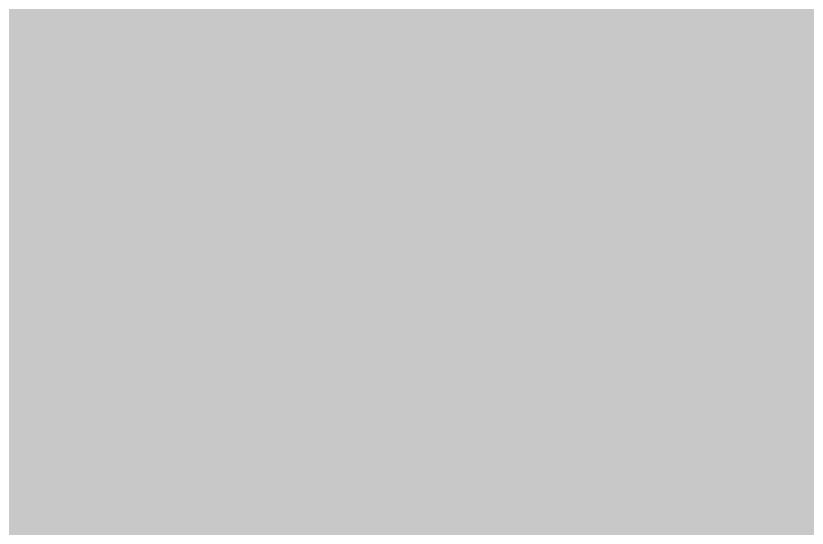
# Model space of a CAD drawing. Header units: millimetres. Extents: x -0.5 to 77.7, y -66.2 to -6.
# Drawn here: x 47.675 to 48.0042, y -23.3099 to -23.0967 of the extents above; entities that cross this region are included whole.
import ezdxf

# ---------------------------------------------------------------- set-up
doc = ezdxf.new("R2010")
doc.units = ezdxf.units.MM
doc.header["$MEASUREMENT"] = 0
for name, color, linetype, true_color in [('Inner1', 7, 'Continuous', 0x999966), ('Inner2', 7, 'Continuous', 0x008000), ('Top-Silkscreen-Layer', 7, 'Continuous', 0xffcc00)]:
    doc.layers.add(name, color=color, linetype=linetype, true_color=true_color)

msp = doc.modelspace()

# ---------------------------------------------------------------- hatches: boundary and pattern name
at = {"layer": 'Inner1'}
msp.add_hatch(color=256, dxfattribs=at).paths.add_polyline_path([(77.23901, -6.45415), (77.23901, -65.68199), (-0.02286, -65.68199), (-0.02286, -6.45415)])
at = {"layer": 'Top-Silkscreen-Layer'}
for points in [[(47.72508, -23.11557), (47.72356, -23.16349), (47.76777, -23.15746), (47.77527, -23.14207), (47.77043, -23.12633), (47.75133, -23.1062), (47.73705, -23.10183)], [(47.92047, -23.11619), (47.9081, -23.1413), (47.92047, -23.16641), (47.93285, -23.18173), (47.94672, -23.17797), (47.97037, -23.1413), (47.94672, -23.10462), (47.93285, -23.10087)], [(47.81921, -23.11008), (47.8081, -23.11901), (47.8081, -23.1413), (47.8081, -23.16358), (47.81921, -23.17251), (47.86577, -23.17339), (47.87537, -23.16535), (47.87537, -23.1413), (47.87537, -23.11724), (47.86577, -23.1092)], [(47.93282, -23.22004), (47.91635, -23.23887), (47.90765, -23.25576), (47.91882, -23.27307), (47.96876, -23.24109)], [(47.8181, -23.22731), (47.82047, -23.28109), (47.83285, -23.29642), (47.84672, -23.29272), (47.86792, -23.22693)], [(47.7231, -23.23878), (47.71241, -23.25598), (47.7231, -23.27318), (47.76976, -23.25598)]]:
    msp.add_hatch(color=256, dxfattribs=at).paths.add_polyline_path(points)

# ---------------------------------------------------------------- linework, layer by layer
at = {"layer": 'Inner2', "const_width": 0.4}
msp.add_lwpolyline([(37.46507, -22.98705), (51.6891, -22.98705)], dxfattribs=at)
at = {"layer": 'Top-Silkscreen-Layer', "const_width": 0.254}
for points in [[(47.61897, -22.7761), (47.61904, -22.82568), (47.67092, -22.77693), (47.66287, -22.76283), (47.64635, -22.76283)], [(48.1212, -22.88373), (48.14745, -22.94839), (48.17037, -22.91192)], [(48.02329, -23.23413), (48.05699, -23.28146), (48.03968, -23.22158)], [(48.02047, -23.11619), (48.06065, -23.16777), (48.04672, -23.10462), (48.03286, -23.10087)], [(47.42127, -22.99835), (47.42036, -23.05267), (47.47273, -23.05164)], [(47.91982, -22.8775), (47.92482, -22.94949), (47.97438, -22.93091), (47.98366, -22.91261), (47.97607, -22.89576)], [(48.0212, -22.99842), (48.04745, -23.06308), (48.07037, -23.02661)], [(47.73327, -22.99073), (47.70843, -23.02661), (47.76533, -23.05554)], [(47.6231, -23.00941), (47.61241, -23.02661), (47.6231, -23.04381), (47.66571, -23.04728)], [(47.91921, -22.9954), (47.9081, -23.00432), (47.9081, -23.02661), (47.9081, -23.04889), (47.91921, -23.05782), (47.97266, -23.04226)], [(48.1208, -23.00791), (48.11846, -23.04591), (48.1681, -23.02505)], [(47.52565, -23.00128), (47.51309, -23.02661), (47.52565, -23.05195), (47.53821, -23.06748), (47.5494, -23.06363), (47.57476, -23.02661), (47.5494, -22.98958), (47.53821, -22.98574)], [(47.81935, -22.99238), (47.80732, -23.01065), (47.84535, -23.06557), (47.8651, -23.06388), (47.87438, -23.04559), (47.88366, -23.0273), (47.87607, -23.01045)], [(47.53405, -23.10557), (47.52027, -23.12481), (47.51266, -23.14169), (47.52341, -23.15901), (47.53417, -23.17634), (47.54973, -23.17458), (47.56528, -23.17284), (47.56994, -23.15408)], [(48.12513, -23.24165), (48.11695, -23.25598), (48.12513, -23.27032), (48.15078, -23.2754), (48.13589, -23.22731)], [(47.72508, -23.11557), (47.72356, -23.16349), (47.76777, -23.15746), (47.77527, -23.14207), (47.77043, -23.12633), (47.75133, -23.1062), (47.73705, -23.10183)], [(47.92047, -23.11619), (47.9081, -23.1413), (47.92047, -23.16641), (47.93285, -23.18173), (47.94672, -23.17797), (47.97037, -23.1413), (47.94672, -23.10462), (47.93285, -23.10087)], [(48.12346, -23.122), (48.12513, -23.15799), (48.13715, -23.17095), (48.14888, -23.16386), (48.1581, -23.11836)], [(47.81921, -23.11008), (47.8081, -23.11901), (47.8081, -23.1413), (47.8081, -23.16358), (47.81921, -23.17251), (47.86577, -23.17339), (47.87537, -23.16535), (47.87537, -23.1413), (47.87537, -23.11724), (47.86577, -23.1092)], [(47.62932, -23.11406), (47.62746, -23.15902), (47.63705, -23.1726), (47.65132, -23.16688), (47.6656, -23.16116), (47.66724, -23.14145), (47.66889, -23.12173), (47.66003, -23.11431)], [(47.52827, -23.34736), (47.55309, -23.38818), (47.5656, -23.38455), (47.56727, -23.36786)], [(47.93282, -23.22004), (47.91635, -23.23887), (47.90765, -23.25576), (47.91882, -23.27307), (47.96876, -23.24109)], [(47.52809, -23.23019), (47.52143, -23.25598), (47.56708, -23.27176), (47.57364, -23.25598), (47.56708, -23.24022)], [(47.83282, -23.33482), (47.81643, -23.3534), (47.80781, -23.37012), (47.82199, -23.38832), (47.83616, -23.40651), (47.85178, -23.39726)], [(47.7231, -23.23878), (47.71241, -23.25598), (47.7231, -23.27318), (47.76976, -23.25598)], [(47.62827, -23.23267), (47.63198, -23.2749), (47.64087, -23.28412), (47.65323, -23.27709), (47.65727, -23.23073)], [(47.8181, -23.22731), (47.82047, -23.28109), (47.83285, -23.29642), (47.84672, -23.29272), (47.86792, -23.22693)], [(47.72948, -23.34343), (47.7271, -23.38209), (47.7356, -23.39407), (47.75185, -23.38754), (47.7681, -23.38102), (47.7681, -23.36765)], [(47.92588, -23.34901), (47.92715, -23.38795), (47.9362, -23.40077), (47.95215, -23.39131), (47.9681, -23.38185), (47.9681, -23.36798)], [(47.52797, -23.46566), (47.55178, -23.50314), (47.5656, -23.49894), (47.56712, -23.48426)], [(48.02938, -23.45812), (48.04042, -23.50256), (48.06488, -23.47773)], [(47.42252, -23.35203), (47.41718, -23.36781), (47.42405, -23.38214), (47.4731, -23.36519), (47.44447, -23.33627), (47.42785, -23.33627)], [(48.02588, -23.34901), (48.02764, -23.38454), (48.03719, -23.39444), (48.05264, -23.38528), (48.0579, -23.34881)], [(47.82508, -23.45963), (47.82581, -23.50407), (47.83853, -23.5198), (47.85268, -23.51141), (47.85118, -23.45022), (47.83705, -23.44589)], [(47.42797, -23.58035), (47.45178, -23.61783), (47.4656, -23.61362), (47.46727, -23.59708)]]:
    msp.add_lwpolyline(points, close=True, dxfattribs=at)
msp.add_lwpolyline([(47.80173, -22.81975), (47.81803, -22.84103), (47.83432, -22.86231), (47.82496, -22.86972), (47.80318, -22.91071), (47.82524, -22.9552), (47.83888, -22.96332), (47.85559, -22.9553), (47.88099, -22.93212), (47.88965, -22.91695), (47.88141, -22.89713), (47.86102, -22.87096), (47.84886, -22.86461), (47.86723, -22.84188), (47.86813, -22.75998)], dxfattribs=at)

doc.saveas('drawing.dxf')
